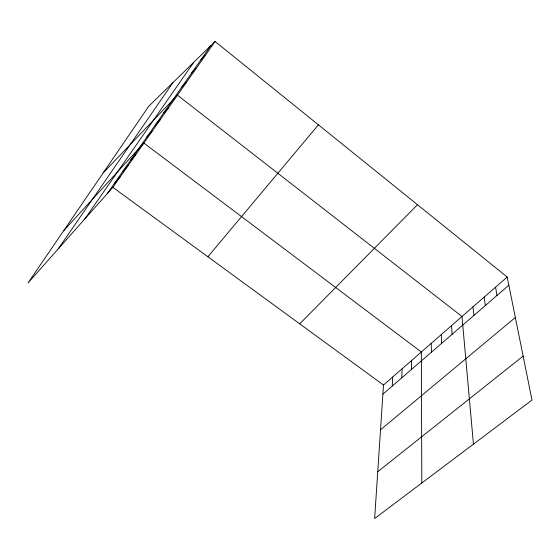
<?xml version="1.0" encoding="UTF-8"?>
<svg xmlns="http://www.w3.org/2000/svg" width="560" height="560" viewBox="0 0 560 560"><rect width="100%" height="100%" fill="white"/><g stroke="black" fill="none" stroke-linecap="round" stroke-linejoin="round"><path stroke-width="0.84" d="M411.481 369.432L411.614 360.472M401.779 377.825L402.073 368.809M392.245 386.071L392.7 376.992M507.185 277.032L383.488 385.035L374.647 518.518L532 400.064L507.185 277.032L215.061 41.482L148.722 106.267L28 282.954L112.854 187.348L215.061 41.482M58.226 248.899L172.914 82.642M84.847 218.904L193.697 62.342M107.177 193.739L210.777 45.668M207.886 256.767L318.423 124.824M114.793 182.854L120.379 176.603M122.563 171.752L128.058 165.648M130.48 160.433L135.884 154.476M63.7 230.699L143.871 143.08L421.33 351.995L421.82 483.007M146.811 137.095L152.012 131.467M155.225 125.069L160.321 119.609M163.821 112.784L168.791 107.513M103.257 172.816L177.443 95.165L461.993 316.491L473.445 444.143M181.825 87.052L186.543 82.18M191.261 73.563L195.846 68.908M299.719 323.848L417.501 204.715M200.907 59.773L205.345 55.349M382.879 394.17L508.837 285.222M380.52 429.821L515.354 317.513M377.748 471.716L523.138 356.104M112.854 187.348L383.488 385.035M495.558 287.189L496.972 295.484M484.148 297.143L485.345 305.543M472.962 306.908L473.942 315.406M451.549 325.612L452.123 334.278M441.294 334.565L441.679 343.308M431.221 343.357L431.431 352.177"/></g></svg>
